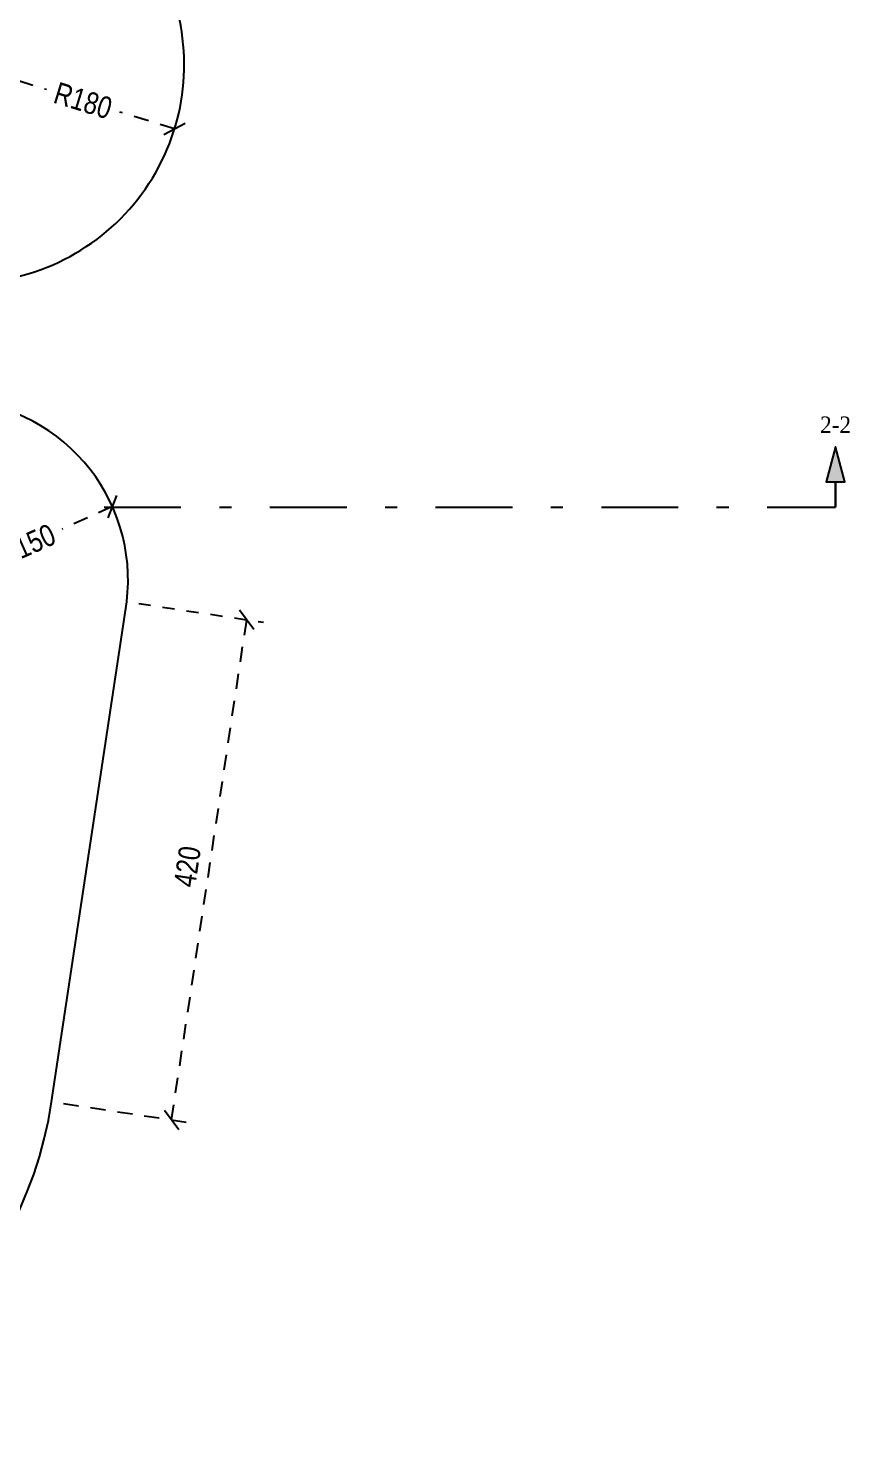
# Model space of a CAD drawing. Header units: millimetres. Extents: x -2171 to 1563, y -1758 to -1505.
# Drawn here: x -480.22 to -473.43, y -1613.8 to -1602.12 of the extents above; entities that cross this region are included whole.
import ezdxf
from ezdxf.enums import TextEntityAlignment as Align

# ---------------------------------------------------------------- set-up
doc = ezdxf.new("R2010")
doc.units = ezdxf.units.MM
doc.header["$PDMODE"] = 32
for name, pattern in [('DASHDOT', [25.4, 12.7, -6.35, 0, -6.35]), ('DASHED2', [0.375, 0.25, -0.125]), ('HIDDEN', [0.375, 0.25, -0.125]), ('HIDDEN2', [0.1875, 0.125, -0.0625])]:
    doc.linetypes.add(name, pattern=pattern)
doc.layers.get('Defpoints').update_dxf_attribs({"color": 6})
for name, color, linetype in [('DIASTASEIS', 7, 'Continuous'), ('Geo_Lines', 7, 'Continuous'), ('Sect_Line_Symbol', 7, 'Continuous')]:
    doc.layers.add(name, color=color, linetype=linetype)
doc.styles.add('1-100', font='arial.ttf', dxfattribs={"width": 0.8})
doc.styles.add('S1TmsNwRmn1359_b_934_161', font='times.ttf', dxfattribs={"width": 0.933629, "height": 0.135937})
doc.dimstyles.new('Copy of 1-100', dxfattribs={"dimtxt": 0.18, "dimasz": 0.14, "dimexe": 0.14, "dimexo": 0.1, "dimgap": 0.09, "dimtad": 1, "dimdec": 0, "dimlfac": 100, "dimrnd": 5, "dimzin": 5, "dimdsep": 46, "dimtxsty": '1-100', "dimblk": 'OBLIQUE', "dimcen": 0.09, "dimclrd": 1, "dimclre": 1, "dimclrt": 2, "dimadec": 0, "dimazin": 0, "dimtfac": 1, "dimtdec": 0, "dimtix": 1, "dimtmove": 2, "dimatfit": 3, "dimfxl": 5, "dimfxlon": 1, "dimtolj": 1, "dimtzin": 5, "dimarcsym": 0})

# ---------------------------------------------------------------- blocks, each defined once
blk = doc.blocks.new('_Oblique')
at = {"color": 0, "linetype": 'ByBlock', "lineweight": -2}
blk.add_line((-0.5, -0.5), (0.5, 0.5), dxfattribs=at)
blk = doc.blocks.new('*D514')
at = {"layer": 'Defpoints', "color": 0, "ltscale": 0.5, "transparency": 16777216}
for p in [(-479.41, -1606.856), (-478.418, -1607.005), (-480.031, -1610.987)]:
    blk.add_point(p, dxfattribs=at)
at = {"layer": 'DIASTASEIS', "color": 1, "linetype": 'HIDDEN2', "lineweight": -2, "ltscale": 0.5, "transparency": 16777216}
blk.add_line((-479.311, -1606.871), (-478.279, -1607.026), dxfattribs=at)
at = {"layer": 'DIASTASEIS', "color": 1, "linetype": 'DASHED2', "lineweight": -2, "ltscale": 0.5, "transparency": 16777216}
blk.add_line((-479.039, -1611.136), (-478.418, -1607.005), dxfattribs=at)
at = {"layer": 'DIASTASEIS', "color": 1, "linetype": 'HIDDEN', "lineweight": -2, "ltscale": 0.5, "transparency": 16777216}
blk.add_line((-479.932, -1611.002), (-478.9, -1611.157), dxfattribs=at)
at = {"layer": 'DIASTASEIS', "color": 1, "lineweight": -2, "ltscale": 0.5, "transparency": 16777216, "xscale": 0.14, "yscale": 0.14, "zscale": 0.14}
for p, rotation in [((-478.418, -1607.005), 81.45466343318101), ((-479.039, -1611.136), 261.4546634331811)]:
    blk.add_blockref('_Oblique', p, dxfattribs=dict(at, rotation=rotation))
at = {"layer": 'DIASTASEIS', "color": 2, "ltscale": 0.5, "transparency": 16777216, "insert": (-478.908, -1609.044), "char_height": 0.18, "attachment_point": 5, "rotation": 81.4547, "style": '1-100'}
blk.add_mtext('\\A1;420', dxfattribs=at)
blk = doc.blocks.new('*D550')
at = {"layer": 'Defpoints', "color": 0, "ltscale": 0.5, "transparency": 16777216}
for p in [(-479.528, -1606.07), (-480.884, -1606.676)]:
    blk.add_point(p, dxfattribs=at)
at = {"layer": 'DIASTASEIS', "color": 1, "linetype": 'DASHED2', "lineweight": -2, "ltscale": 0.5, "transparency": 16777216}
for p, q in [((-479.528, -1606.07), (-479.945, -1606.256)), ((-480.884, -1606.676), (-480.525, -1606.516))]:
    blk.add_line(p, q, dxfattribs=at)
at = {"layer": 'DIASTASEIS', "color": 1, "lineweight": -2, "ltscale": 0.5, "transparency": 16777216, "xscale": 0.14, "yscale": 0.14, "zscale": 0.14, "rotation": 24.08205142869371}
blk.add_blockref('_Oblique', (-479.528, -1606.07), dxfattribs=at)
at = {"layer": 'DIASTASEIS', "color": 2, "ltscale": 0.5, "transparency": 16777216, "insert": (-480.235, -1606.386), "char_height": 0.18, "attachment_point": 5, "rotation": 24.0821, "style": '1-100'}
blk.add_mtext('\\A1;R150', dxfattribs=at)
blk = doc.blocks.new('*D551')
at = {"layer": 'Defpoints', "color": 0, "ltscale": 0.5, "transparency": 16777216}
for p in [(-480.736, -1602.419), (-479.015, -1602.95)]:
    blk.add_point(p, dxfattribs=at)
at = {"layer": 'DIASTASEIS', "color": 1, "linetype": 'DASHED2', "lineweight": -2, "ltscale": 0.5, "transparency": 16777216}
for p, q in [((-480.736, -1602.419), (-480.074, -1602.623)), ((-479.015, -1602.95), (-479.467, -1602.811))]:
    blk.add_line(p, q, dxfattribs=at)
at = {"layer": 'DIASTASEIS', "color": 1, "lineweight": -2, "ltscale": 0.5, "transparency": 16777216, "xscale": 0.14, "yscale": 0.14, "zscale": 0.14, "rotation": 342.8485326096659}
blk.add_blockref('_Oblique', (-479.015, -1602.95), dxfattribs=at)
at = {"layer": 'DIASTASEIS', "color": 2, "ltscale": 0.5, "transparency": 16777216, "insert": (-479.771, -1602.717), "char_height": 0.18, "attachment_point": 5, "rotation": 342.8485, "style": '1-100'}
blk.add_mtext('\\A1;R180', dxfattribs=at)

msp = doc.modelspace()

# ---------------------------------------------------------------- hatches: boundary and pattern name
at = {"layer": 'Sect_Line_Symbol'}
msp.add_hatch(color=2, dxfattribs=at).paths.add_polyline_path([(-473.5501, -1606.0761), (-473.5501, -1605.8659), (-473.4725, -1605.8659), (-473.5501, -1605.5761), (-473.6278, -1605.8659), (-473.5501, -1605.8659)])

# ---------------------------------------------------------------- linework, layer by layer
at = {"layer": 'Geo_Lines', "color": 94}
msp.add_lwpolyline([(-492.7936, -1613.3731), (-483.4185, -1613.7919, 0.382195), (-480.0306, -1610.987), (-479.4099, -1606.8562, 0.4446853), (-480.8566, -1605.191), (-485.9702, -1605.1931), (-485.9701, -1604.2207), (-480.7363, -1604.2207, 0.5046468), (-479.0142, -1601.8887), (-480.0696, -1598.5159, 0.304456), (-482.0955, -1597.0607), (-493.9801, -1597.0607)], format="xyb", dxfattribs=at)
at = {"layer": 'Sect_Line_Symbol', "color": 2}
msp.add_lwpolyline([(-473.5501, -1606.0761), (-473.5501, -1605.8659), (-473.4725, -1605.8659), (-473.5501, -1605.5761), (-473.6278, -1605.8659), (-473.5501, -1605.8659)], close=True, dxfattribs=at)
at = {"layer": 'Sect_Line_Symbol', "color": 2, "linetype": 'DASHDOT', "ltscale": 0.05}
msp.add_lwpolyline([(-479.5964, -1606.0761), (-473.5501, -1606.0761)], dxfattribs=at)

# ---------------------------------------------------------------- texts
at = {"layer": 'Sect_Line_Symbol', "color": 2, "style": 'S1TmsNwRmn1359_b_934_161', "width": 0.933629}
msp.add_text('2-2', height=0.13594, dxfattribs=at).set_placement((-473.5501, -1605.3261), align=Align.TOP_CENTER)

# ---------------------------------------------------------------- dimensions: what is measured, and where the dimension line sits
at = {"layer": 'DIASTASEIS', "ltscale": 0.5}
for center, mpoint, picture, middle in [((-480.7363, -1602.4188), (-479.0145, -1602.9502), '*D551', (-479.7705, -1602.7169)), ((-480.8843, -1606.6761), (-479.5283, -1606.07), '*D550', (-480.2349, -1606.3859))]:
    dim = msp.add_radius_dim(center=center, mpoint=mpoint, dimstyle='Copy of 1-100', dxfattribs=at)
    dim.commit()
    dim.dimension.update_dxf_attribs({"geometry": picture, "text_midpoint": middle, "dimtype": 132})
dim = msp.add_aligned_dim(p1=(-480.0306, -1610.987), p2=(-479.4099, -1606.8562), distance=-1.0032, dimstyle='Copy of 1-100', dxfattribs=at)
dim.commit()
dim.dimension.update_dxf_attribs({"geometry": '*D514', "text_midpoint": (-478.9081, -1609.0436)})

doc.saveas('drawing.dxf')
